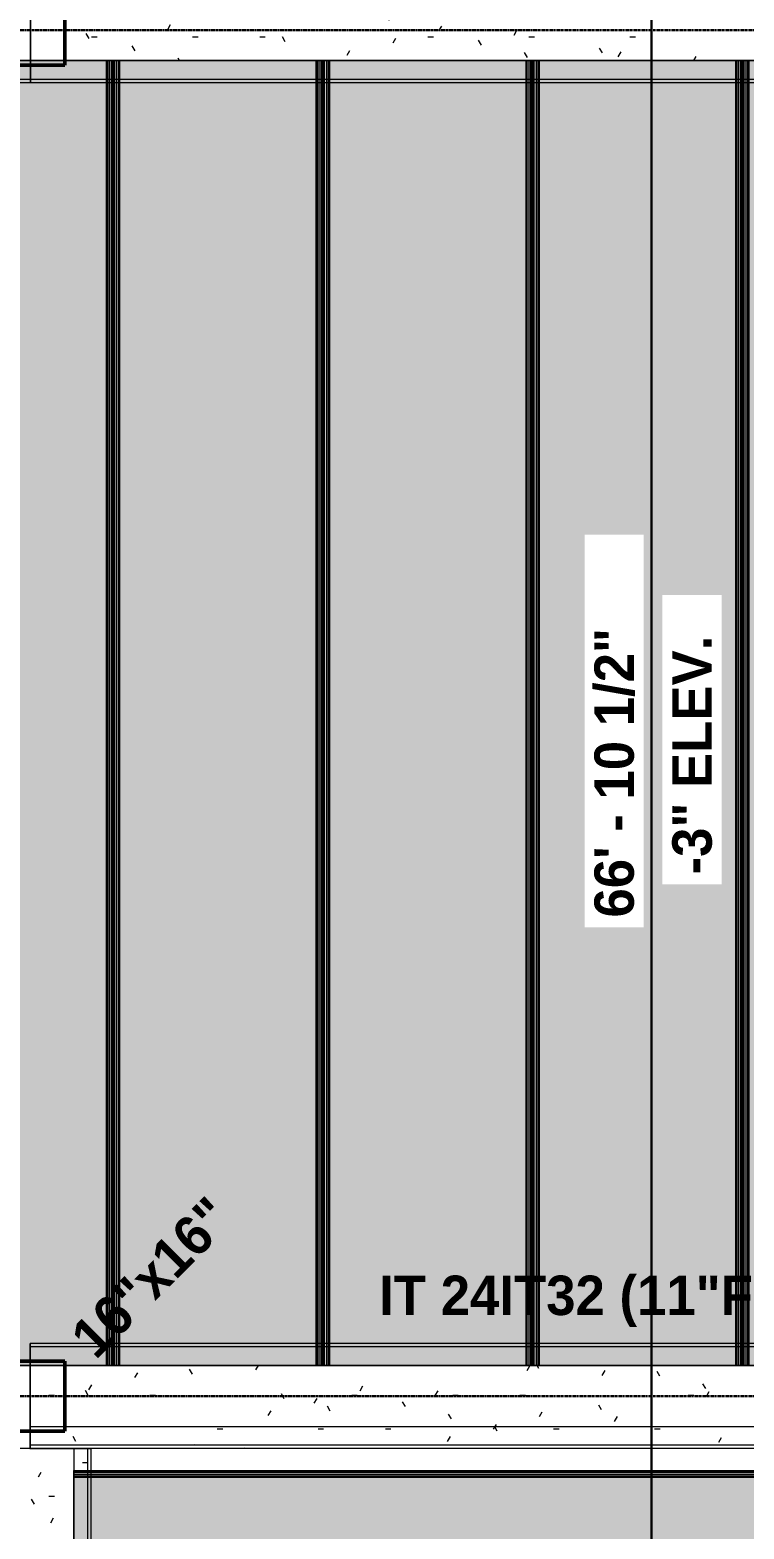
# Model space of a CAD drawing. Header units: inches. Extents: x -4126 to 627, y 9773 to 12338.
# Drawn here: x -2500.3 to -2337.3, y 11504.8 to 11847.2 of the extents above; entities that cross this region are included whole.
import ezdxf

# ---------------------------------------------------------------- set-up
doc = ezdxf.new("R2010")
doc.units = ezdxf.units.IN
doc.header["$MEASUREMENT"] = 0
doc.linetypes.add('Grid Line 1_2_', pattern=[0.875, 0.5, -0.125, 0.125, -0.125])
for name, color, linetype, lineweight in [('A-ANNO-DIMS', 211, 'Continuous', 9), ('A-ANNO-DIMS-96', 211, 'Continuous', 9), ('S-BEAM', 12, 'Continuous', 9), ('S-BEAM-IDEN', 2, 'Continuous', 30), ('S-COLS', 52, 'Continuous', 9), ('S-COLS-IDEN', 171, 'Continuous', 30), ('S-GRID', 1, 'Continuous', 9)]:
    doc.layers.add(name, color=color, linetype=linetype, lineweight=lineweight)
doc.styles.add('Century Gothic_B', font='', dxfattribs={"height": 9})
doc.styles.get('Century Gothic_B').set_extended_font_data('Century Gothic', bold=True)
doc.dimstyles.new('OD__1_4__Tol__', dxfattribs={"dimscale": 12, "dimtxt": 9.397514, "dimasz": 1, "dimexe": 0.75, "dimexo": 0.5, "dimgap": 0.125, "dimtad": 1, "dimrnd": 0.25, "dimzin": 1, "dimdsep": 46, "dimlunit": 4, "dimtxsty": 'Century Gothic_B', "dimblk1": 'OBLIQUE', "dimblk2": 'OBLIQUE', "dimsah": 1, "dimcen": 0.09, "dimdle": 0.75, "dimazin": 0, "dimtfac": 1, "dimtdec": 4, "dimtix": 1, "dimtmove": 0, "dimatfit": 3, "dimfxl": 1, "dimtvp": 1, "dimtfill": 1, "dimfrac": 2, "dimtolj": 1, "dimtzin": 0, "dimlwd": 30, "dimlwe": 30, "dimarcsym": 2})
pattern_1 = [(180, (-2336.762, 11847.189), (-30.72, -7.68), [1.267, -21.773, 1.267, -21.773, -122.88]), (180, (-2336.762, 11847.189), (-30.72, -7.68), [-46.08, 1.267, -44.813, 1.267, -21.773, -53.76]), (180, (-2336.762, 11847.189), (-30.72, -7.68), [-115.2, 1.267, -14.093, 1.267, -37.133]), (300, (-2348.282, 11843.349), (22.011075, -22.7643004), [1.267, -21.773, 1.267, -21.773, -122.88]), (300, (-2348.282, 11843.349), (22.011075, -22.7643004), [-46.08, 1.267, -44.813, 1.267, -21.773, -53.76]), (300, (-2348.282, 11843.349), (22.011075, -22.7643004), [-115.2, 1.267, -14.093, 1.267, -37.133]), (60, (-2352.122, 11827.989), (8.708925, 30.4443004), [1.267, -21.773, 1.267, -21.773, -122.88]), (60, (-2352.122, 11827.989), (8.708925, 30.4443004), [-46.08, 1.267, -44.813, 1.267, -21.773, -53.76]), (60, (-2352.122, 11827.989), (8.708925, 30.4443004), [-115.2, 1.267, -14.093, 1.267, -37.133])]
pattern_2 = [(0, (0, 0), (30.72, 7.68), [1.267, -21.773, 1.267, -21.773, -122.88]), (0, (0, 0), (30.72, 7.68), [-46.08, 1.267, -44.813, 1.267, -21.773, -53.76]), (0, (0, 0), (30.72, 7.68), [-115.2, 1.267, -14.093, 1.267, -37.133]), (120, (11.52, 3.84), (-22.011075, 22.7643004), [1.267, -21.773, 1.267, -21.773, -122.88]), (120, (11.52, 3.84), (-22.011075, 22.7643004), [-46.08, 1.267, -44.813, 1.267, -21.773, -53.76]), (120, (11.52, 3.84), (-22.011075, 22.7643004), [-115.2, 1.267, -14.093, 1.267, -37.133]), (240, (15.36, 19.2), (-8.708925, -30.4443004), [1.267, -21.773, 1.267, -21.773, -122.88]), (240, (15.36, 19.2), (-8.708925, -30.4443004), [-46.08, 1.267, -44.813, 1.267, -21.773, -53.76]), (240, (15.36, 19.2), (-8.708925, -30.4443004), [-115.2, 1.267, -14.093, 1.267, -37.133])]

# ---------------------------------------------------------------- blocks, each defined once
blk = doc.blocks.new('034100 - Precast Structural Concrete - Column - Corbels - 16_x16_-V2-FRAMING PLAN - 1ST FLOOR')
at = {"layer": 'S-COLS'}
for p, q in [((-8.91, 8.98), (-8.98, 8.98)), ((-8.98, 8.98), (-8.98, -7.02)), ((6.94, 8.98), (-8.91, 8.98)), ((7.02, 8.98), (6.94, 8.98)), ((7.02, -7.02), (7.02, 8.98)), ((-8.98, -7.02), (-8.91, -7.02)), ((-8.91, -7.02), (6.94, -7.02)), ((6.94, -7.02), (7.02, -7.02))]:
    blk.add_line(p, q, dxfattribs=at)
at = {"layer": 'S-COLS', "lineweight": 50}
for p, q in [((-8.98, -7.02), (-8.98, 8.98)), ((-8.98, 8.98), (-8.91, 8.98)), ((-8.91, 8.98), (6.94, 8.98)), ((6.94, 8.98), (7.02, 8.98)), ((7.02, 8.98), (7.02, -7.02)), ((-8.91, -7.02), (-8.98, -7.02)), ((6.94, -7.02), (-8.91, -7.02)), ((7.02, -7.02), (6.94, -7.02))]:
    blk.add_line(p, q, dxfattribs=at)
blk = doc.blocks.new('034100 - Precast Structural Concrete - Inverted Tee - IT 24IT32 _11_F _ 11_B SHELF_-1980482-FRAMING PLAN - 1ST FLOOR')
at = {"layer": 'S-BEAM'}
h = blk.add_hatch(dxfattribs=at)
h.set_pattern_fill('FP_6', color=256, style=0, pattern_type=2)
h.set_pattern_definition([(180, (-2663.699, 11847.189), (-30.72, -7.68), [1.267, -21.773, 1.267, -21.773, -122.88]), (180, (-2663.699, 11847.189), (-30.72, -7.68), [-46.08, 1.267, -44.813, 1.267, -21.773, -53.76]), (180, (-2663.699, 11847.189), (-30.72, -7.68), [-115.2, 1.267, -14.093, 1.267, -37.133]), (300, (-2675.219, 11843.349), (22.011075, -22.7643004), [1.267, -21.773, 1.267, -21.773, -122.88]), (300, (-2675.219, 11843.349), (22.011075, -22.7643004), [-46.08, 1.267, -44.813, 1.267, -21.773, -53.76]), (300, (-2675.219, 11843.349), (22.011075, -22.7643004), [-115.2, 1.267, -14.093, 1.267, -37.133]), (60, (-2679.059, 11827.989), (8.708925, 30.4443004), [1.267, -21.773, 1.267, -21.773, -122.88]), (60, (-2679.059, 11827.989), (8.708925, 30.4443004), [-46.08, 1.267, -44.813, 1.267, -21.773, -53.76]), (60, (-2679.059, 11827.989), (8.708925, 30.4443004), [-115.2, 1.267, -14.093, 1.267, -37.133])])
h.paths.add_polyline_path([(156.69, 7), (155.62, 7), (155.63, -7), (163.5, -7), (163.5, 7)], flags=0)
h.paths.add_polyline_path([(-163.48, 7), (-163.48, -7), (-155.38, -7), (-155.38, 7), (-155.45, 7)], flags=0)
for p, q in [((-163.48, 8), (-163.48, 12)), ((-163.48, 12), (-163.48, 11.21)), ((163.5, 12), (-163.48, 12)), ((163.5, 12), (-163.48, 12)), ((-163.48, 11.21), (-163.48, 8)), ((163.5, 11.21), (-163.48, 11.21)), ((-163.48, 7), (-163.48, 8)), ((-163.48, 8), (-163.48, -8)), ((-163.48, -7), (-163.48, 7)), ((-163.48, 7), (-155.45, 7)), ((-155.45, 7), (-163.48, 7))]:
    blk.add_line(p, q, dxfattribs=at)
blk = doc.blocks.new('034100 - Precast Structural Concrete - Inverted Tee - IT 24IT32 _11_F _ 11_B SHELF_-1980511-FRAMING PLAN - 1ST FLOOR')
at = {"layer": 'S-BEAM'}
h = blk.add_hatch(dxfattribs=at)
h.set_pattern_fill('FP_9', color=256, style=0, pattern_type=2)
h.set_pattern_definition(pattern_1)
h.paths.add_polyline_path([(-142.67, 11.21), (-151.42, 11.21), (-151.42, -7), (155.56, -7), (155.56, 7), (-142.67, 7)], flags=0)
h = blk.add_hatch(dxfattribs=at)
h.set_pattern_fill('FP_9', color=256, style=0, pattern_type=2)
h.set_pattern_definition(pattern_1)
h.paths.add_polyline_path([(156.63, 7), (155.56, 7), (155.57, -7), (163.44, -7), (163.44, 7)], flags=0)
for p, q in [((163.44, 12), (-151.42, 12)), ((163.44, 12), (-151.42, 12)), ((163.44, 11.21), (-151.42, 11.21)), ((163.44, 11.21), (163.44, 12)), ((163.44, 12), (163.44, 8)), ((163.44, 8), (163.44, 11.21)), ((155.56, 7), (-151.42, 7)), ((0.13, 7), (0.55, 7)), ((0.55, 7), (0.93, 7)), ((1.01, 7), (1.39, 7)), ((1.39, 7), (1.82, 7)), ((1.82, 7), (2.21, 7)), ((2.21, 7), (47.61, 7)), ((47.61, 7), (48.01, 7)), ((48.01, 7), (48.44, 7)), ((48.44, 7), (48.81, 7)), ((48.89, 7), (49.27, 7)), ((49.27, 7), (49.7, 7)), ((49.7, 7), (50.09, 7)), ((50.09, 7), (95.5, 7)), ((95.5, 7), (95.89, 7)), ((95.89, 7), (96.32, 7)), ((96.32, 7), (96.69, 7)), ((96.78, 7), (97.15, 7)), ((97.15, 7), (97.58, 7)), ((97.58, 7), (97.98, 7)), ((97.98, 7), (143.38, 7)), ((143.38, 7), (143.77, 7)), ((143.77, 7), (144.2, 7)), ((144.2, 7), (144.58, 7)), ((144.66, 7), (145.03, 7)), ((145.03, 7), (145.46, 7)), ((145.46, 7), (145.86, 7)), ((145.86, 7), (155.56, 7)), ((155.56, 7), (155.64, 7)), ((155.64, 7), (155.56, 7)), ((155.64, 7), (163.44, 7)), ((163.44, 7), (155.64, 7)), ((163.44, -8), (163.44, 8)), ((163.44, 8), (163.44, 7)), ((163.44, 7), (163.44, -7))]:
    blk.add_line(p, q, dxfattribs=at)
blk = doc.blocks.new('034100 - Precast Structural Concrete - Column - Corbels - 16_x16_-1699973-FRAMING PLAN - 1ST FLOOR')
at = {"layer": 'S-COLS'}
h = blk.add_hatch(dxfattribs=at)
h.set_pattern_fill('FP_11', color=256, style=0, pattern_type=2)
h.set_pattern_definition([(140, (11534.205, 2501.308), (2.40992, 27.5427), [2.88, -31.68]), (85, (11534.205, 2501.308), (-28.884266, -5.327844), [2.304, -25.344]), (190.451, (11534.406, 2503.603), (-26.47393, 22.215316), [2.448, -26.924]), (136.184, (11526.525, 2501.308), (6.35642, 40.98187), [4.32, -47.52]), (186.636, (11527.055, 2504.723), (-37.40619, 35.89075), [3.671, -40.386]), (81.184, (11526.525, 2501.31), (-37.40622, 35.89097), [3.456, -38.016]), (111, (11528.445, 2505.148), (15.46073, 22.921036), [2.88, -31.68]), (56, (11528.445, 2505.148), (-27.84574, 9.34353), [2.304, -25.344]), (161.451, (11529.734, 2507.058), (-12.38442, 32.26477), [2.448, -26.924]), (127.5, (11534.205, 2501.308), (-12.782707, 0.466855), [1.267, -23.77, 1.267, -24.461, -25.44]), (127.5, (11534.205, 2501.308), (-12.782707, 0.466855), [-50.765, 1.267, -24.173]), (97.5, (11534.205, 2501.308), (-15.14509, 10.10159), [1.267, -13.402, 1.267, -23.194, -9.696]), (97.5, (11534.205, 2501.308), (-15.14509, 10.10159), [-39.13, 1.267, -8.429]), (57.5, (11534.205, 2492.745), (0.86578, 20.499161), [1.267, -8.333, 1.267, -28.685, -39.744]), (57.5, (11534.205, 2492.745), (0.86578, 20.499161), [-39.552, 1.267, -38.477]), (47.5, (11534.205, 2488.905), (-3.844288, 22.39478), [1.267, -11.213, 1.267, -18.624, -28.224]), (47.5, (11534.205, 2488.905), (-3.844288, 22.39478), [-32.371, 1.267, -26.957])])
h.paths.add_polyline_path([(7.02, 1.02), (-7.98, 1.02), (-7.98, 0.97), (7.02, 0.97)], flags=0)
for p, q in [((-8.91, 8.98), (-8.98, 8.98)), ((-8.98, 8.98), (-8.98, -7.02)), ((6.94, 8.98), (-8.91, 8.98)), ((7.02, 8.98), (6.94, 8.98)), ((7.02, -7.02), (7.02, 8.98)), ((-8.98, -7.02), (-8.91, -7.02)), ((-8.91, -7.02), (6.94, -7.02)), ((6.94, -7.02), (7.02, -7.02))]:
    blk.add_line(p, q, dxfattribs=at)
at = {"layer": 'S-COLS', "lineweight": 50}
for p, q in [((-8.98, -7.02), (-8.98, 8.98)), ((-8.98, 8.98), (-8.91, 8.98)), ((-8.91, 8.98), (6.94, 8.98)), ((6.94, 8.98), (7.02, 8.98)), ((7.02, 8.98), (7.02, -7.02)), ((-8.91, -7.02), (-8.98, -7.02)), ((6.94, -7.02), (-8.91, -7.02)), ((7.02, -7.02), (6.94, -7.02))]:
    blk.add_line(p, q, dxfattribs=at)
blk = doc.blocks.new('034100 - Precast Structural Concrete - Solid Plank - 12_-V64-FRAMING PLAN - 1ST FLOOR')
at = {"layer": 'S-BEAM', "transparency": 33554483}
h = blk.add_hatch(color=256, dxfattribs=at)
h.paths.add_polyline_path([(298, 23.9), (293, 23.9), (293, 23.52), (298, 23.52)], flags=0)
h.paths.add_polyline_path([(5, 23.9), (0, 23.9), (0, 23.52), (5, 23.52)], flags=0)
h = blk.add_hatch(color=256, dxfattribs=at)
h.paths.add_polyline_path([(298, -13.38), (298, -3), (297, -3), (297, 4.98), (293, 4.98), (293, -22.7), (298, -22.7)], flags=0)
h.paths.add_polyline_path([(298, 23.52), (293, 23.52), (293, 23.09), (298, 23.09)], flags=0)
h.paths.add_polyline_path([(298, 22.7), (293, 22.7), (293, 5.03), (297, 5.03), (297, 13), (298, 13), (298, 15)], flags=0)
h.paths.add_polyline_path([(298, -23.52), (298, -23.09), (293, -23.09), (293, -23.52), (293.79, -23.52)], flags=0)
h.paths.add_polyline_path([(298, 5.03), (297, 5.03), (297.04, 4.98), (298, 4.98)], flags=0)
h.paths.add_polyline_path([(5, 5.12), (5, 22.7), (0, 22.7), (0, 13), (1, 13), (1, 5.12), (4.21, 5.12)], flags=0)
h.paths.add_polyline_path([(5, 23.52), (0, 23.52), (0, 23.09), (5, 23.09)], flags=0)
h.paths.add_polyline_path([(5, -22.7), (5, 5.1), (1, 5.1), (1, -3), (0, -3), (0, -15), (3, -15), (3, -22.7), (4.21, -22.7)], flags=0)
h.paths.add_polyline_path([(5, -23.09), (3, -23.09), (3, -23.52), (5, -23.52)], flags=0)
h.paths.add_polyline_path([(1, 5.1), (1, 5.12), (0, 5.1)], flags=0)
h = blk.add_hatch(color=256, dxfattribs=at)
h.paths.add_polyline_path([(298, 23.09), (293, 23.09), (293, 22.7), (298, 22.7)], flags=0)
h.paths.add_polyline_path([(5, 23.09), (0, 23.09), (0, 22.7), (5, 22.7)], flags=0)
for points in [[(293, 23.52), (293, 23.9), (5, 23.9), (5, 23.52), (239.54, 23.52)], [(293, 22.7), (293, 23.09), (5, 23.09), (5, 22.7), (239.54, 22.7)], [(3, -23), (3, -22.7), (0, -22.7), (0, -23.09), (3, -23.09)], [(3, -23.9), (3, -23.52), (0, -23.52), (0, -23.9), (2.36, -23.9)], [(293, -23.09), (293, -22.7), (5, -22.7), (5, -23.09), (239.54, -23.09)], [(293, -23.9), (293, -23.52), (5, -23.52), (5, -23.9), (239.54, -23.9)]]:
    blk.add_hatch(color=256, dxfattribs=at).paths.add_polyline_path(points, flags=0)
h = blk.add_hatch(color=256, dxfattribs=at)
h.paths.add_polyline_path([(297, 5.03), (293, 5.03), (293, 22.7), (5, 22.7), (5, 5.12), (5, 5.1), (5, -22.7), (293, -22.7), (293, 4.98), (297, 4.98)], flags=0)
h.paths.add_polyline_path([(293, -23.09), (5, -23.09), (5, -23.52), (293, -23.52)], flags=0)
h.paths.add_polyline_path([(293, 23.09), (293, 23.52), (5, 23.52), (5, 23.09), (239.54, 23.09)], flags=0)
h = blk.add_hatch(color=256, dxfattribs=at)
h.paths.add_polyline_path([(298, -3), (298, 4.98), (297, 4.98), (297, -3), (297.08, -3)], flags=0)
h.paths.add_polyline_path([(298, 12.07), (298, 13), (297, 13), (297.04, 5.03), (298, 5.03)], flags=0)
h.paths.add_polyline_path([(1, 12.92), (1, 13), (0, 13), (0, 5.12), (1, 5.12)], flags=0)
h.paths.add_polyline_path([(1, -2.93), (1, 5.1), (0, 5.1), (0, -3), (1, -3)], flags=0)
h = blk.add_hatch(color=256, dxfattribs=at)
h.paths.add_polyline_path([(3, -15), (0, -15), (0, -22.7), (3, -22.7)], flags=0)
h.paths.add_polyline_path([(3, -23.09), (0, -23.09), (0, -23.52), (3, -23.52)], flags=0)
h = blk.add_hatch(color=256, dxfattribs=at)
h.paths.add_polyline_path([(298, -22.7), (293, -22.7), (293, -23.09), (298, -23.09)], flags=0)
h.paths.add_polyline_path([(5, -23.09), (5, -22.7), (3, -22.7), (3, -23.09), (4.21, -23.09)], flags=0)
h = blk.add_hatch(color=256, dxfattribs=at)
h.paths.add_polyline_path([(298, -23.52), (293, -23.52), (293, -23.9), (298, -23.9)], flags=0)
h.paths.add_polyline_path([(5, -23.52), (3, -23.52), (3, -23.9), (5, -23.9)], flags=0)
at = {"layer": 'S-BEAM'}
for p, q in [((0, 23.94), (0, 23.9)), ((0, 23.94), (5, 23.94)), ((0, 23.76), (0, 23.9)), ((0, 23.9), (0, 23.52)), ((0, 23.9), (5, 23.9)), ((0, 23.52), (0, 23.76)), ((0, 23.76), (5, 23.76)), ((0, 23.76), (5, 23.76)), ((0, 22.7), (0, 23.52)), ((0, 23.52), (0, 13)), ((0, 23.52), (5, 23.52)), ((0, 22.7), (0, 23.09)), ((0, 23.09), (0, 22.7)), ((0, 23.09), (5, 23.09)), ((0, 23.09), (5, 23.09)), ((0, 22.4), (0, 22.7)), ((0, 22.7), (5, 22.7)), ((0, 13), (0, 22.4)), ((0, 22.4), (5, 22.4)), ((5, 23.94), (293, 23.94)), ((5, 23.9), (293, 23.9)), ((5, 23.76), (293, 23.76)), ((5, 23.76), (293, 23.76)), ((5, 23.52), (293, 23.52)), ((5, 23.09), (293, 23.09)), ((5, 23.09), (293, 23.09)), ((5, 22.7), (293, 22.7)), ((5, 22.4), (293, 22.4)), ((293, 23.94), (298, 23.94)), ((293, 23.9), (298, 23.9)), ((293, 23.76), (298, 23.76)), ((293, 23.76), (298, 23.76)), ((293, 23.52), (298, 23.52)), ((293, 23.09), (298, 23.09)), ((293, 23.09), (298, 23.09)), ((293, 22.7), (298, 22.7)), ((293, 22.4), (298, 22.4)), ((298, 23.9), (298, 23.94)), ((298, 23.52), (298, 23.9)), ((298, 23.9), (298, 23.76)), ((298, 23.76), (298, 23.52)), ((298, 13), (298, 23.52)), ((298, 23.52), (298, 22.7)), ((298, 22.7), (298, 23.09)), ((298, 23.09), (298, 22.7)), ((298, 22.7), (298, 22.4)), ((298, 22.4), (298, 13)), ((0, 12.92), (0, 13)), ((0, 13), (0, 12.92)), ((0, 5.12), (0, 12.92)), ((0, 12.92), (0, 5.12)), ((298, 5.03), (298, 13)), ((298, 13), (298, 5.03)), ((0, -2.93), (0, 5.1)), ((0, 5.1), (0, -2.93)), ((298, 4.98), (298, 5.03)), ((298, 5.03), (298, 4.98)), ((298, -3), (298, 4.98)), ((298, 4.98), (298, -3)), ((0, -3), (0, -2.93)), ((0, -2.93), (0, -3)), ((0, -15), (0, -3)), ((0, -3), (0, -15)), ((298, -23.52), (298, -3)), ((298, -3), (298, -22.4)), ((0, -22.4), (0, -15)), ((0, -15), (0, -23.52)), ((0, -22.7), (0, -22.4)), ((0, -22.4), (3, -22.4)), ((0, -23.52), (0, -22.7)), ((0, -22.7), (0, -23.09)), ((0, -23.09), (0, -22.7)), ((0, -22.7), (3, -22.7)), ((0, -23.09), (3, -23.09)), ((0, -23.09), (3, -23.09)), ((0, -23.52), (0, -23.9)), ((0, -23.76), (0, -23.52)), ((3, -23.52), (0, -23.52)), ((0, -23.9), (0, -23.76)), ((3, -23.76), (0, -23.76)), ((0, -23.76), (3, -23.76)), ((0, -23.9), (0, -23.94)), ((0, -23.9), (3, -23.9)), ((0, -23.94), (3, -23.94)), ((3, -22.4), (5, -22.4)), ((3, -22.7), (5, -22.7)), ((3, -23.09), (5, -23.09)), ((3, -23.09), (5, -23.09)), ((5, -23.52), (3, -23.52)), ((5, -23.76), (3, -23.76)), ((3, -23.76), (5, -23.76)), ((3, -23.9), (5, -23.9)), ((3, -23.94), (5, -23.94)), ((5, -22.4), (293, -22.4)), ((5, -22.7), (293, -22.7)), ((5, -23.09), (293, -23.09)), ((5, -23.09), (293, -23.09)), ((293, -23.52), (5, -23.52)), ((293, -23.76), (5, -23.76)), ((5, -23.76), (293, -23.76)), ((5, -23.9), (293, -23.9)), ((5, -23.94), (293, -23.94)), ((293, -22.4), (298, -22.4)), ((293, -22.7), (298, -22.7)), ((293, -23.09), (298, -23.09)), ((293, -23.09), (298, -23.09)), ((298, -23.52), (293, -23.52)), ((298, -23.76), (293, -23.76)), ((293, -23.76), (298, -23.76)), ((293, -23.9), (298, -23.9)), ((293, -23.94), (298, -23.94)), ((298, -22.4), (298, -22.7)), ((298, -22.7), (298, -23.09)), ((298, -23.09), (298, -22.7)), ((298, -22.7), (298, -23.52)), ((298, -23.52), (298, -23.76)), ((298, -23.9), (298, -23.52)), ((298, -23.76), (298, -23.9)), ((298, -23.94), (298, -23.9))]:
    blk.add_line(p, q, dxfattribs=at)
blk = doc.blocks.new('034100 - Precast Structural Concrete - Solid Plank - 12_-V65-FRAMING PLAN - 1ST FLOOR')
at = {"layer": 'S-BEAM', "transparency": 33554483}
h = blk.add_hatch(color=256, dxfattribs=at)
h.paths.add_polyline_path([(298, 23.9), (293, 23.9), (293, 23.52), (298, 23.52)], flags=0)
h.paths.add_polyline_path([(5, 23.9), (0, 23.9), (0, 23.52), (5, 23.52)], flags=0)
h = blk.add_hatch(color=256, dxfattribs=at)
h.paths.add_polyline_path([(298, 6.27), (298, 22.7), (293, 22.7), (293, -22.7), (298, -22.7)], flags=0)
h.paths.add_polyline_path([(298, 23.52), (293, 23.52), (293, 23.09), (298, 23.09)], flags=0)
h.paths.add_polyline_path([(298, -23.52), (298, -23.09), (293, -23.09), (293, -23.52), (293.79, -23.52)], flags=0)
h.paths.add_polyline_path([(5, -23.52), (5, -23.09), (0, -23.09), (0, -23.52), (4.21, -23.52)], flags=0)
h.paths.add_polyline_path([(5, -22.7), (5, 22.7), (0, 22.7), (0, -22.7), (4.21, -22.7)], flags=0)
h.paths.add_polyline_path([(5, 23.09), (5, 23.52), (0, 23.52), (0, 23.09), (4.21, 23.09)], flags=0)
h = blk.add_hatch(color=256, dxfattribs=at)
h.paths.add_polyline_path([(298, 23.09), (293, 23.09), (293, 22.7), (298, 22.7)], flags=0)
h.paths.add_polyline_path([(5, 23.09), (0, 23.09), (0, 22.7), (5, 22.7)], flags=0)
for points in [[(293, 23.52), (293, 23.9), (5, 23.9), (5, 23.52), (239.54, 23.52)], [(293, 22.7), (293, 23.09), (5, 23.09), (5, 22.7), (239.54, 22.7)], [(293, -23.09), (293, -22.7), (5, -22.7), (5, -23.09), (239.54, -23.09)], [(293, -23.9), (293, -23.52), (5, -23.52), (5, -23.9), (239.54, -23.9)]]:
    blk.add_hatch(color=256, dxfattribs=at).paths.add_polyline_path(points, flags=0)
h = blk.add_hatch(color=256, dxfattribs=at)
h.paths.add_polyline_path([(293, -23.52), (293, -23.09), (5, -23.09), (5, -23.52), (239.54, -23.52)], flags=0)
h.paths.add_polyline_path([(293, -22.7), (293, 22.7), (5, 22.7), (5, -22.7), (239.54, -22.7)], flags=0)
h.paths.add_polyline_path([(293, 23.09), (293, 23.52), (5, 23.52), (5, 23.09), (239.54, 23.09)], flags=0)
h = blk.add_hatch(color=256, dxfattribs=at)
h.paths.add_polyline_path([(298, -22.7), (293, -22.7), (293, -23.09), (298, -23.09)], flags=0)
h.paths.add_polyline_path([(5, -22.7), (0, -22.7), (0, -23.09), (5, -23.09)], flags=0)
h = blk.add_hatch(color=256, dxfattribs=at)
h.paths.add_polyline_path([(298, -23.52), (293, -23.52), (293, -23.9), (298, -23.9)], flags=0)
h.paths.add_polyline_path([(5, -23.9), (5, -23.52), (0, -23.52), (0, -23.9), (4.21, -23.9)], flags=0)
at = {"layer": 'S-BEAM'}
for p, q in [((0, 23.94), (0, 23.9)), ((0, 23.94), (5, 23.94)), ((0, 23.76), (0, 23.9)), ((0, 23.9), (0, 23.52)), ((0, 23.9), (5, 23.9)), ((0, 23.52), (0, 23.76)), ((0, 23.76), (5, 23.76)), ((0, 23.76), (5, 23.76)), ((0, 22.7), (0, 23.52)), ((0, 23.52), (0, -23.52)), ((0, 23.52), (5, 23.52)), ((0, 22.7), (0, 23.09)), ((0, 23.09), (0, 22.7)), ((0, 23.09), (5, 23.09)), ((0, 23.09), (5, 23.09)), ((0, 22.4), (0, 22.7)), ((0, 22.7), (5, 22.7)), ((0, -22.4), (0, 22.4)), ((0, 22.4), (5, 22.4)), ((5, 23.94), (293, 23.94)), ((5, 23.9), (293, 23.9)), ((5, 23.76), (293, 23.76)), ((5, 23.76), (293, 23.76)), ((5, 23.52), (293, 23.52)), ((5, 23.09), (293, 23.09)), ((5, 23.09), (293, 23.09)), ((5, 22.7), (293, 22.7)), ((5, 22.4), (293, 22.4)), ((293, 23.94), (298, 23.94)), ((293, 23.9), (298, 23.9)), ((293, 23.76), (298, 23.76)), ((293, 23.76), (298, 23.76)), ((293, 23.52), (298, 23.52)), ((293, 23.09), (298, 23.09)), ((293, 23.09), (298, 23.09)), ((293, 22.7), (298, 22.7)), ((293, 22.4), (298, 22.4)), ((298, 23.9), (298, 23.94)), ((298, 23.52), (298, 23.9)), ((298, 23.9), (298, 23.76)), ((298, 23.76), (298, 23.52)), ((298, -23.52), (298, 23.52)), ((298, 23.52), (298, 22.7)), ((298, 22.7), (298, 23.09)), ((298, 23.09), (298, 22.7)), ((298, 22.7), (298, 22.4)), ((298, 22.4), (298, -22.4)), ((0, -22.7), (0, -22.4)), ((0, -22.4), (5, -22.4)), ((0, -23.52), (0, -22.7)), ((0, -22.7), (0, -23.09)), ((0, -23.09), (0, -22.7)), ((0, -22.7), (5, -22.7)), ((0, -23.09), (5, -23.09)), ((0, -23.09), (5, -23.09)), ((0, -23.52), (0, -23.9)), ((0, -23.76), (0, -23.52)), ((5, -23.52), (0, -23.52)), ((0, -23.9), (0, -23.76)), ((5, -23.76), (0, -23.76)), ((0, -23.76), (5, -23.76)), ((0, -23.9), (0, -23.94)), ((0, -23.9), (5, -23.9)), ((0, -23.94), (5, -23.94)), ((5, -22.4), (293, -22.4)), ((5, -22.7), (293, -22.7)), ((5, -23.09), (293, -23.09)), ((5, -23.09), (293, -23.09)), ((293, -23.52), (5, -23.52)), ((293, -23.76), (5, -23.76)), ((5, -23.76), (293, -23.76)), ((5, -23.9), (293, -23.9)), ((5, -23.94), (293, -23.94)), ((293, -22.4), (298, -22.4)), ((293, -22.7), (298, -22.7)), ((293, -23.09), (298, -23.09)), ((293, -23.09), (298, -23.09)), ((298, -23.52), (293, -23.52)), ((298, -23.76), (293, -23.76)), ((293, -23.76), (298, -23.76)), ((293, -23.9), (298, -23.9)), ((293, -23.94), (298, -23.94)), ((298, -22.4), (298, -22.7)), ((298, -22.7), (298, -23.09)), ((298, -23.09), (298, -22.7)), ((298, -22.7), (298, -23.52)), ((298, -23.52), (298, -23.76)), ((298, -23.9), (298, -23.52)), ((298, -23.76), (298, -23.9)), ((298, -23.94), (298, -23.9))]:
    blk.add_line(p, q, dxfattribs=at)
blk = doc.blocks.new('034100 - Precast Structural Concrete - Solid Plank - 12_-V66-FRAMING PLAN - 1ST FLOOR')
at = {"layer": 'S-BEAM', "transparency": 33554483}
h = blk.add_hatch(color=256, dxfattribs=at)
h.paths.add_polyline_path([(298, 23.9), (293, 23.9), (293, 23.52), (298, 23.52)], flags=0)
h.paths.add_polyline_path([(5, 23.9), (0, 23.9), (0, 23.52), (5, 23.52)], flags=0)
h = blk.add_hatch(color=256, dxfattribs=at)
h.paths.add_polyline_path([(298, 23.52), (293, 23.52), (293, 23.09), (298, 23.09)], flags=0)
h.paths.add_polyline_path([(298, -23.52), (298, -23.09), (293, -23.09), (293, -23.52), (293.79, -23.52)], flags=0)
h.paths.add_polyline_path([(298, 22.7), (293, 22.7), (293, -22.7), (298, -22.7)], flags=0)
h.paths.add_polyline_path([(5, -23.09), (0, -23.09), (0, -23.52), (5, -23.52)], flags=0)
h.paths.add_polyline_path([(5, -22.7), (5, 22.7), (0, 22.7), (0, -22.7), (4.21, -22.7)], flags=0)
h.paths.add_polyline_path([(5, 23.09), (5, 23.52), (0, 23.52), (0, 23.09), (4.21, 23.09)], flags=0)
h = blk.add_hatch(color=256, dxfattribs=at)
h.paths.add_polyline_path([(298, 23.09), (293, 23.09), (293, 22.7), (298, 22.7)], flags=0)
h.paths.add_polyline_path([(5, 23.09), (0, 23.09), (0, 22.7), (5, 22.7)], flags=0)
for points in [[(293, 23.52), (293, 23.9), (5, 23.9), (5, 23.52), (239.54, 23.52)], [(293, 23.09), (5, 23.09), (5, 22.7), (293, 22.7)], [(293, -23.09), (293, -22.7), (5, -22.7), (5, -23.09), (239.54, -23.09)], [(293, -23.9), (293, -23.52), (5, -23.52), (5, -23.9), (239.54, -23.9)]]:
    blk.add_hatch(color=256, dxfattribs=at).paths.add_polyline_path(points, flags=0)
h = blk.add_hatch(color=256, dxfattribs=at)
h.paths.add_polyline_path([(293, -23.09), (5, -23.09), (5, -23.52), (293, -23.52)], flags=0)
h.paths.add_polyline_path([(293, -22.7), (293, 22.7), (5, 22.7), (5, -22.7), (239.54, -22.7)], flags=0)
h.paths.add_polyline_path([(293, 23.09), (293, 23.52), (5, 23.52), (5, 23.09), (239.54, 23.09)], flags=0)
h = blk.add_hatch(color=256, dxfattribs=at)
h.paths.add_polyline_path([(298, -22.7), (293, -22.7), (293, -23.09), (298, -23.09)], flags=0)
h.paths.add_polyline_path([(5, -22.7), (0, -22.7), (0, -23.09), (5, -23.09)], flags=0)
h = blk.add_hatch(color=256, dxfattribs=at)
h.paths.add_polyline_path([(298, -23.52), (293, -23.52), (293, -23.9), (298, -23.9)], flags=0)
h.paths.add_polyline_path([(5, -23.9), (5, -23.52), (0, -23.52), (0, -23.9), (4.21, -23.9)], flags=0)
at = {"layer": 'S-BEAM'}
for p, q in [((0, 23.94), (0, 23.9)), ((0, 23.94), (5, 23.94)), ((0, 23.76), (0, 23.9)), ((0, 23.9), (0, 23.52)), ((0, 23.9), (5, 23.9)), ((0, 23.52), (0, 23.76)), ((0, 23.76), (5, 23.76)), ((0, 23.76), (5, 23.76)), ((0, 22.7), (0, 23.52)), ((0, 23.52), (0, -23.52)), ((0, 23.52), (5, 23.52)), ((0, 22.7), (0, 23.09)), ((0, 23.09), (0, 22.7)), ((0, 23.09), (5, 23.09)), ((0, 23.09), (5, 23.09)), ((0, 22.4), (0, 22.7)), ((0, 22.7), (5, 22.7)), ((0, -22.4), (0, 22.4)), ((0, 22.4), (5, 22.4)), ((5, 23.94), (293, 23.94)), ((5, 23.9), (293, 23.9)), ((5, 23.76), (293, 23.76)), ((5, 23.76), (293, 23.76)), ((5, 23.52), (293, 23.52)), ((5, 23.09), (293, 23.09)), ((5, 23.09), (293, 23.09)), ((5, 22.7), (293, 22.7)), ((5, 22.4), (293, 22.4)), ((293, 23.94), (298, 23.94)), ((293, 23.9), (298, 23.9)), ((293, 23.76), (298, 23.76)), ((293, 23.76), (298, 23.76)), ((293, 23.52), (298, 23.52)), ((293, 23.09), (298, 23.09)), ((293, 23.09), (298, 23.09)), ((293, 22.7), (298, 22.7)), ((293, 22.4), (298, 22.4)), ((298, 23.9), (298, 23.94)), ((298, 23.52), (298, 23.9)), ((298, 23.9), (298, 23.76)), ((298, 23.76), (298, 23.52)), ((298, -23.52), (298, 23.52)), ((298, 23.52), (298, 22.7)), ((298, 22.7), (298, 23.09)), ((298, 23.09), (298, 22.7)), ((298, 22.7), (298, 22.4)), ((298, 22.4), (298, -22.4)), ((0, -22.7), (0, -22.4)), ((0, -22.4), (5, -22.4)), ((0, -23.52), (0, -22.7)), ((0, -22.7), (0, -23.09)), ((0, -23.09), (0, -22.7)), ((0, -22.7), (5, -22.7)), ((0, -23.09), (5, -23.09)), ((0, -23.09), (5, -23.09)), ((0, -23.52), (0, -23.9)), ((0, -23.76), (0, -23.52)), ((5, -23.52), (0, -23.52)), ((0, -23.9), (0, -23.76)), ((5, -23.76), (0, -23.76)), ((0, -23.76), (5, -23.76)), ((0, -23.9), (0, -23.94)), ((0, -23.9), (5, -23.9)), ((0, -23.94), (5, -23.94)), ((5, -22.4), (293, -22.4)), ((5, -22.7), (293, -22.7)), ((5, -23.09), (293, -23.09)), ((5, -23.09), (293, -23.09)), ((293, -23.52), (5, -23.52)), ((293, -23.76), (5, -23.76)), ((5, -23.76), (293, -23.76)), ((5, -23.9), (293, -23.9)), ((5, -23.94), (293, -23.94)), ((293, -22.4), (298, -22.4)), ((293, -22.7), (298, -22.7)), ((293, -23.09), (298, -23.09)), ((293, -23.09), (298, -23.09)), ((298, -23.52), (293, -23.52)), ((298, -23.76), (293, -23.76)), ((293, -23.76), (298, -23.76)), ((293, -23.9), (298, -23.9)), ((293, -23.94), (298, -23.94)), ((298, -22.4), (298, -22.7)), ((298, -22.7), (298, -23.09)), ((298, -23.09), (298, -22.7)), ((298, -22.7), (298, -23.52)), ((298, -23.52), (298, -23.76)), ((298, -23.9), (298, -23.52)), ((298, -23.76), (298, -23.9)), ((298, -23.94), (298, -23.9))]:
    blk.add_line(p, q, dxfattribs=at)
blk = doc.blocks.new('034100 - Precast Structural Concrete - Solid Plank - 12_-V67-FRAMING PLAN - 1ST FLOOR')
at = {"layer": 'S-BEAM', "transparency": 33554483}
h = blk.add_hatch(color=256, dxfattribs=at)
h.paths.add_polyline_path([(298, 23.9), (293, 23.9), (293, 23.52), (298, 23.52)], flags=0)
h.paths.add_polyline_path([(5, 23.9), (0, 23.9), (0, 23.52), (5, 23.52)], flags=0)
h = blk.add_hatch(color=256, dxfattribs=at)
h.paths.add_polyline_path([(298, -23.52), (298, -23.09), (293, -23.09), (293, -23.52), (293.79, -23.52)], flags=0)
h.paths.add_polyline_path([(298, 23.09), (298, 23.52), (293, 23.52), (293, 23.09), (293.79, 23.09)], flags=0)
h.paths.add_polyline_path([(298, -22.7), (298, 22.7), (293, 22.7), (293, -22.7), (293.79, -22.7)], flags=0)
h.paths.add_polyline_path([(5, -23.52), (5, -23.09), (0, -23.09), (0, -23.52), (4.21, -23.52)], flags=0)
h.paths.add_polyline_path([(5, 23.09), (5, 23.52), (0, 23.52), (0, 23.09), (4.21, 23.09)], flags=0)
h.paths.add_polyline_path([(5, 22.7), (0, 22.7), (0, -22.7), (5, -22.7), (5, -21.96)], flags=0)
h = blk.add_hatch(color=256, dxfattribs=at)
h.paths.add_polyline_path([(298, 23.09), (293, 23.09), (293, 22.7), (298, 22.7)], flags=0)
h.paths.add_polyline_path([(5, 23.09), (0, 23.09), (0, 22.7), (5, 22.7)], flags=0)
for points in [[(293, 23.52), (293, 23.9), (5, 23.9), (5, 23.52), (239.54, 23.52)], [(293, 22.7), (293, 23.09), (5, 23.09), (5, 22.7), (239.54, 22.7)], [(293, -23.09), (293, -22.7), (5, -22.7), (5, -23.09), (239.54, -23.09)], [(293, -23.9), (293, -23.52), (5, -23.52), (5, -23.9), (239.54, -23.9)]]:
    blk.add_hatch(color=256, dxfattribs=at).paths.add_polyline_path(points, flags=0)
h = blk.add_hatch(color=256, dxfattribs=at)
h.paths.add_polyline_path([(293, -23.52), (293, -23.09), (5, -23.09), (5, -23.52), (239.54, -23.52)], flags=0)
h.paths.add_polyline_path([(293, -22.7), (293, 22.7), (5, 22.7), (5, -22.7), (239.54, -22.7)], flags=0)
h.paths.add_polyline_path([(293, 23.09), (293, 23.52), (5, 23.52), (5, 23.09), (239.54, 23.09)], flags=0)
h = blk.add_hatch(color=256, dxfattribs=at)
h.paths.add_polyline_path([(298, -22.7), (293, -22.7), (293, -23.09), (298, -23.09)], flags=0)
h.paths.add_polyline_path([(5, -22.7), (0, -22.7), (0, -23.09), (5, -23.09)], flags=0)
h = blk.add_hatch(color=256, dxfattribs=at)
h.paths.add_polyline_path([(298, -23.52), (293, -23.52), (293, -23.9), (298, -23.9)], flags=0)
h.paths.add_polyline_path([(5, -23.9), (5, -23.52), (0, -23.52), (0, -23.9), (4.21, -23.9)], flags=0)
at = {"layer": 'S-BEAM'}
for p, q in [((0, 23.94), (0, 23.9)), ((0, 23.94), (5, 23.94)), ((0, 23.76), (0, 23.9)), ((0, 23.9), (0, 23.52)), ((0, 23.9), (5, 23.9)), ((0, 23.52), (0, 23.76)), ((0, 23.76), (5, 23.76)), ((0, 23.76), (5, 23.76)), ((0, 22.7), (0, 23.52)), ((0, 23.52), (0, -23.52)), ((0, 23.52), (5, 23.52)), ((0, 22.7), (0, 23.09)), ((0, 23.09), (0, 22.7)), ((0, 23.09), (5, 23.09)), ((0, 23.09), (5, 23.09)), ((0, 22.4), (0, 22.7)), ((0, 22.7), (5, 22.7)), ((0, -22.4), (0, 22.4)), ((0, 22.4), (5, 22.4)), ((5, 23.94), (293, 23.94)), ((5, 23.9), (293, 23.9)), ((5, 23.76), (293, 23.76)), ((5, 23.76), (293, 23.76)), ((5, 23.52), (293, 23.52)), ((5, 23.09), (293, 23.09)), ((5, 23.09), (293, 23.09)), ((5, 22.7), (293, 22.7)), ((5, 22.4), (293, 22.4)), ((293, 23.94), (298, 23.94)), ((293, 23.9), (298, 23.9)), ((293, 23.76), (298, 23.76)), ((293, 23.76), (298, 23.76)), ((293, 23.52), (298, 23.52)), ((293, 23.09), (298, 23.09)), ((293, 23.09), (298, 23.09)), ((293, 22.7), (298, 22.7)), ((293, 22.4), (298, 22.4)), ((298, 23.9), (298, 23.94)), ((298, 23.52), (298, 23.9)), ((298, 23.9), (298, 23.76)), ((298, 23.76), (298, 23.52)), ((298, -23.52), (298, 23.52)), ((298, 23.52), (298, 22.7)), ((298, 22.7), (298, 23.09)), ((298, 23.09), (298, 22.7)), ((298, 22.7), (298, 22.4)), ((298, 22.4), (298, -22.4)), ((0, -22.7), (0, -22.4)), ((0, -22.4), (5, -22.4)), ((0, -23.52), (0, -22.7)), ((0, -22.7), (0, -23.09)), ((0, -23.09), (0, -22.7)), ((0, -22.7), (5, -22.7)), ((0, -23.09), (5, -23.09)), ((0, -23.09), (5, -23.09)), ((0, -23.52), (0, -23.9)), ((0, -23.76), (0, -23.52)), ((5, -23.52), (0, -23.52)), ((0, -23.9), (0, -23.76)), ((5, -23.76), (0, -23.76)), ((0, -23.76), (5, -23.76)), ((0, -23.9), (0, -23.94)), ((0, -23.9), (5, -23.9)), ((0, -23.94), (5, -23.94)), ((5, -22.4), (293, -22.4)), ((5, -22.7), (293, -22.7)), ((5, -23.09), (293, -23.09)), ((5, -23.09), (293, -23.09)), ((293, -23.52), (5, -23.52)), ((293, -23.76), (5, -23.76)), ((5, -23.76), (293, -23.76)), ((5, -23.9), (293, -23.9)), ((5, -23.94), (293, -23.94)), ((293, -22.4), (298, -22.4)), ((293, -22.7), (298, -22.7)), ((293, -23.09), (298, -23.09)), ((293, -23.09), (298, -23.09)), ((298, -23.52), (293, -23.52)), ((298, -23.76), (293, -23.76)), ((293, -23.76), (298, -23.76)), ((293, -23.9), (298, -23.9)), ((293, -23.94), (298, -23.94)), ((298, -22.4), (298, -22.7)), ((298, -22.7), (298, -23.09)), ((298, -23.09), (298, -22.7)), ((298, -22.7), (298, -23.52)), ((298, -23.52), (298, -23.76)), ((298, -23.9), (298, -23.52)), ((298, -23.76), (298, -23.9)), ((298, -23.94), (298, -23.9))]:
    blk.add_line(p, q, dxfattribs=at)
blk = doc.blocks.new('034100 - Precast Structural Concrete - Solid Plank - 12_-V116-FRAMING PLAN - 1ST FLOOR')
at = {"layer": 'S-BEAM', "transparency": 33554483}
h = blk.add_hatch(color=256, dxfattribs=at)
h.paths.add_polyline_path([(303, 23.52), (307, 23.52), (307, 23.9), (303, 23.9)], flags=0)
h.paths.add_polyline_path([(0, 23.52), (4, 23.52), (4, 23.9), (0, 23.9)], flags=0)
h = blk.add_hatch(color=256, dxfattribs=at)
h.paths.add_polyline_path([(303.79, -23.52), (307, -23.52), (307, -23.09), (303, -23.09), (303, -23.52)], flags=0)
h.paths.add_polyline_path([(3.21, -23.52), (4, -23.52), (4, -23.09), (0, -23.09), (0, -23.52)], flags=0)
h.paths.add_polyline_path([(303.79, -22.7), (307, -22.7), (307, 22.7), (303, 22.7), (303, -22.7)], flags=0)
h.paths.add_polyline_path([(0, -22.7), (4, -22.7), (4, 22.7), (0, 22.7), (0, 20.28)], flags=0)
h.paths.add_polyline_path([(3.21, 23.09), (4, 23.09), (4, 23.52), (0, 23.52), (0, 23.09)], flags=0)
h.paths.add_polyline_path([(303, 23.09), (307, 23.09), (307, 23.52), (303, 23.52)], flags=0)
h = blk.add_hatch(color=256, dxfattribs=at)
h.paths.add_polyline_path([(4, 22.7), (4, 23.09), (0, 23.09), (0, 22.7), (3.21, 22.7)], flags=0)
h.paths.add_polyline_path([(307, 22.7), (307, 23.09), (303, 23.09), (303, 22.7), (303.79, 22.7)], flags=0)
for points in [[(9.36, 23.52), (303, 23.52), (303, 23.9), (4, 23.9), (4, 23.52), (8.53, 23.52)], [(39.16, 22.7), (303, 22.7), (303, 23.09), (4, 23.09), (4, 22.7)]]:
    blk.add_hatch(color=256, dxfattribs=at).paths.add_polyline_path(points, flags=0)
h = blk.add_hatch(color=256, dxfattribs=at)
h.paths.add_polyline_path([(174.22, -23.52), (303, -23.52), (303, -23.09), (4, -23.09), (4, -23.52), (39.16, -23.52)], flags=0)
h.paths.add_polyline_path([(174.22, -22.7), (303, -22.7), (303, 22.7), (4, 22.7), (4, -22.7), (39.16, -22.7)], flags=0)
h.paths.add_polyline_path([(4, 23.09), (303, 23.09), (303, 23.52), (4, 23.52)], flags=0)
at = {"layer": 'S-BEAM'}
for p, q in [((0, 23.94), (0, 23.9)), ((0, 23.94), (4, 23.94)), ((0, 23.76), (0, 23.9)), ((0, 23.9), (0, 23.52)), ((0, 23.9), (4, 23.9)), ((0, 23.52), (0, 23.76)), ((0, 23.76), (4, 23.76)), ((0, 23.76), (4, 23.76)), ((0, 22.7), (0, 23.52)), ((0, 23.52), (0, -23.52)), ((0, 23.52), (4, 23.52)), ((0, 22.7), (0, 23.09)), ((0, 23.09), (0, 22.7)), ((0, 23.09), (4, 23.09)), ((0, 23.09), (4, 23.09)), ((0, 22.4), (0, 22.7)), ((0, 22.7), (4, 22.7)), ((0, -22.4), (0, 22.4)), ((0, 22.4), (4, 22.4)), ((4, 23.94), (303, 23.94)), ((4, 23.9), (303, 23.9)), ((4, 23.76), (303, 23.76)), ((4, 23.76), (303, 23.76)), ((4, 23.52), (303, 23.52)), ((4, 23.09), (303, 23.09)), ((4, 23.09), (303, 23.09)), ((4, 22.7), (303, 22.7)), ((4, 22.4), (303, 22.4))]:
    blk.add_line(p, q, dxfattribs=at)
blk = doc.blocks.new('DIMBLOCK4-FRAMING PLAN - 1ST FLOOR')
at = {"layer": 'A-ANNO-DIMS-96', "lineweight": 30}
for p, q in [((-2358.42, 11278.79), (-2358.42, 12090.19)), ((-2360.91, 12081.19), (-2349.42, 12081.19)), ((-2358.42, 12081.19), (-2360.91, 12081.19)), ((-2360.91, 11278.79), (-2349.42, 11278.79)), ((-2358.42, 11278.79), (-2360.91, 11278.79))]:
    blk.add_line(p, q, dxfattribs=at)
at = {"layer": 'A-ANNO-DIMS-96', "lineweight": 50}
for p, q in [((-2358.42, 12081.19), (-2364.42, 12087.19)), ((-2358.42, 12081.19), (-2352.42, 12075.19)), ((-2358.42, 11278.79), (-2364.42, 11284.79)), ((-2358.42, 11278.79), (-2352.42, 11272.79))]:
    blk.add_line(p, q, dxfattribs=at)
at = {"layer": 'A-ANNO-DIMS-96', "color": 0, "lineweight": 30, "char_height": 9, "attachment_point": 1, "rotation": 90, "line_spacing_factor": 0.984502, "style": 'Century Gothic_B', "bg_fill": 3, "box_fill_scale": 1.25, "bg_fill_color": 256, "bg_fill_true_color": 13158600, "bg_fill_transparency": 0}
for s, insert, width in [('66\' - 10 1/2"', (-2371.46, 11644.49), 85.2041), ('-3" ELEV.', (-2353.69, 11654.33), 61.5761)]:
    blk.add_mtext(s, dxfattribs=dict(at, insert=insert, width=width))
blk = doc.blocks.new('_Oblique')
at = {"color": 0, "linetype": 'ByBlock', "lineweight": -2}
blk.add_line((-0.5, -0.5), (0.5, 0.5), dxfattribs=at)

msp = doc.modelspace()

# ---------------------------------------------------------------- hatches: boundary and pattern name
at = {"layer": 'S-BEAM'}
h = msp.add_hatch(dxfattribs=at)
h.set_pattern_fill('FP_3', color=256, style=0, pattern_type=2)
h.set_pattern_definition(pattern_2)
h.paths.add_polyline_path([(-2337.316, 11523.977), (-2188.32, 11523.977), (-2188.32, 11546.402), (-2194.088, 11546.402), (-2194.129, 11542.189), (-2492.324, 11542.189), (-2492.324, 11527.189), (-2500.288, 11527.189), (-2500.288, 11523.977), (-2337.692, 11523.977)], flags=0)
h = msp.add_hatch(dxfattribs=at)
h.set_pattern_fill('FP_3', color=256, style=0, pattern_type=2)
h.set_pattern_definition(pattern_2)
h.paths.add_polyline_path([(-2492.324, 11527.189), (-2492.324, 11542.189), (-2500.288, 11542.189), (-2500.288, 11527.189)], flags=0)
h = msp.add_hatch(dxfattribs=at)
h.set_pattern_fill('FP_3', color=256, style=0, pattern_type=2)
h.set_pattern_definition(pattern_2)
h.paths.add_polyline_path([(-2492.324, 11187.225), (-2490.324, 11187.225), (-2490.324, 11276.289), (-2510.324, 11276.289), (-2510.324, 11187.225), (-2508.324, 11187.225), (-2508.324, 11195.189), (-2492.324, 11195.189), (-2492.324, 11191.795)], flags=0)
h.paths.add_polyline_path([(-2510.324, 11284.914), (-2490.324, 11284.914), (-2490.324, 11518.199), (-2487.111, 11518.199), (-2487.111, 11523.189), (-2513.536, 11523.189), (-2513.536, 11518.199), (-2510.324, 11518.158), (-2510.324, 11325.431)], flags=0)
h = msp.add_hatch(dxfattribs=at)
h.set_pattern_fill('FP_4', color=256, style=0, pattern_type=2)
h.set_pattern_definition([(0, (0, 5820.488), (30.72, 5.431), [1.267, -21.773, 1.267, -21.773, -122.88]), (0, (0, 5820.488), (30.72, 5.431), [-46.08, 1.267, -44.813, 1.267, -21.773, -53.76]), (0, (0, 5820.488), (30.72, 5.431), [-115.2, 1.267, -14.093, 1.267, -37.133]), (129.232, (11.52, 5823.204), (-19.350573, 12.838379), [1.002, -17.213, 1.002, -17.213, -97.145]), (129.232, (11.52, 5823.204), (-19.350573, 12.838379), [-36.429, 1.002, -35.428, 1.002, -17.213, -42.501]), (129.232, (11.52, 5823.204), (-19.350573, 12.838379), [-91.074, 1.002, -11.141, 1.002, -29.356]), (230.768, (15.36, 5834.065), (-11.3700044, -24.785848), [1.002, -17.213, 1.002, -17.213, -97.145]), (230.768, (15.36, 5834.065), (-11.3700044, -24.785848), [-36.429, 1.002, -35.428, 1.002, -17.213, -42.501]), (230.768, (15.36, 5834.065), (-11.3700044, -24.785848), [-91.074, 1.002, -11.141, 1.002, -29.356])])
h.paths.add_polyline_path([(-2194.504, 11523.189), (-2188.32, 11523.189), (-2188.32, 11523.977), (-2500.288, 11523.977), (-2500.288, 11523.217), (-2241.553, 11523.189)], flags=0)
h = msp.add_hatch(dxfattribs=at)
h.set_pattern_fill('FP_14', color=256, style=0, pattern_type=2)
h.set_pattern_definition([(0, (-1299.056, 0), (21.722, 7.68), [0.896, -15.396, 0.896, -15.396, -86.889]), (0, (-1299.056, 0), (21.722, 7.68), [-32.583, 0.896, -31.687, 0.896, -15.396, -38.014]), (0, (-1299.056, 0), (21.722, 7.68), [-81.459, 0.896, -9.965, 0.896, -26.257]), (112.208, (-1290.91, 3.84), (-16.9086766, 26.0559108), [1.185, -20.367, 1.185, -20.367, -114.944]), (112.208, (-1290.91, 3.84), (-16.9086766, 26.0559108), [-43.104, 1.185, -41.919, 1.185, -20.367, -50.288]), (112.208, (-1290.91, 3.84), (-16.9086766, 26.0559108), [-107.76, 1.185, -13.183, 1.185, -34.735]), (247.792, (-1288.194, 19.2), (-4.8140186, -27.152691), [1.185, -20.367, 1.185, -20.367, -114.944]), (247.792, (-1288.194, 19.2), (-4.8140186, -27.152691), [-43.104, 1.185, -41.919, 1.185, -20.367, -50.288]), (247.792, (-1288.194, 19.2), (-4.8140186, -27.152691), [-107.76, 1.185, -13.183, 1.185, -34.735])])
h.paths.add_polyline_path([(-2486.324, 11518.199), (-2486.324, 11523.189), (-2487.111, 11523.189), (-2487.111, 11518.199)], flags=0)

# ---------------------------------------------------------------- linework, layer by layer
for p, q in [((-2500.288, 11543.189), (-2500.288, 11547.189)), ((-2500.288, 11547.189), (-2500.288, 11546.402)), ((-2188.32, 11547.189), (-2500.288, 11547.189)), ((-2188.32, 11547.189), (-2500.288, 11547.189)), ((-2500.288, 11546.402), (-2500.288, 11543.189)), ((-2188.32, 11546.402), (-2500.288, 11546.402)), ((-2500.288, 11542.189), (-2500.288, 11543.111)), ((-2500.288, 11543.111), (-2500.288, 11527.268)), ((-2500.288, 11528.189), (-2500.288, 11542.189)), ((-2500.288, 11542.189), (-2492.324, 11542.189)), ((-2492.324, 11542.189), (-2500.288, 11542.189)), ((-2492.324, 11542.189), (-2482.619, 11542.189)), ((-2188.32, 11542.189), (-2492.324, 11542.189)), ((-2482.619, 11542.189), (-2482.225, 11542.189)), ((-2482.225, 11542.189), (-2481.796, 11542.189)), ((-2481.796, 11542.189), (-2481.42, 11542.189)), ((-2481.338, 11542.189), (-2480.962, 11542.189)), ((-2480.962, 11542.189), (-2480.532, 11542.189)), ((-2480.532, 11542.189), (-2480.139, 11542.189)), ((-2480.139, 11542.189), (-2434.737, 11542.189)), ((-2434.737, 11542.189), (-2434.343, 11542.189)), ((-2434.343, 11542.189), (-2433.914, 11542.189)), ((-2433.914, 11542.189), (-2433.538, 11542.189)), ((-2433.456, 11542.189), (-2433.08, 11542.189)), ((-2433.08, 11542.189), (-2432.651, 11542.189)), ((-2432.651, 11542.189), (-2432.257, 11542.189)), ((-2432.257, 11542.189), (-2386.855, 11542.189)), ((-2386.855, 11542.189), (-2386.462, 11542.189)), ((-2386.462, 11542.189), (-2386.032, 11542.189)), ((-2386.032, 11542.189), (-2385.656, 11542.189)), ((-2385.574, 11542.189), (-2385.198, 11542.189)), ((-2385.198, 11542.189), (-2384.769, 11542.189)), ((-2384.769, 11542.189), (-2384.375, 11542.189)), ((-2384.375, 11542.189), (-2338.973, 11542.189)), ((-2338.973, 11542.189), (-2338.58, 11542.189)), ((-2338.58, 11542.189), (-2338.15, 11542.189)), ((-2338.15, 11542.189), (-2337.775, 11542.189)), ((-2337.692, 11542.189), (-2337.316, 11542.189)), ((-2500.288, 11527.268), (-2500.288, 11528.189)), ((-2492.324, 11528.189), (-2500.288, 11528.189)), ((-2492.324, 11528.189), (-2500.288, 11528.189)), ((-2188.32, 11528.189), (-2492.324, 11528.189)), ((-2188.32, 11528.189), (-2492.324, 11528.189)), ((-2500.288, 11527.189), (-2500.288, 11523.977)), ((-2500.288, 11523.217), (-2500.288, 11527.189)), ((-2487.111, 11523.217), (-2513.536, 11523.217)), ((-2500.339, 11523.217), (-2500.288, 11523.217)), ((-2500.288, 11523.977), (-2500.288, 11523.217)), ((-2188.32, 11523.977), (-2500.288, 11523.977)), ((-2500.288, 11523.217), (-2490.324, 11523.217)), ((-2486.324, 11523.189), (-2500.288, 11523.189)), ((-2486.324, 11523.189), (-2500.288, 11523.189)), ((-2490.324, 11523.217), (-2486.324, 11523.217)), ((-2490.324, 11523.189), (-2490.324, 11278.795)), ((-2490.324, 11523.189), (-2490.324, 11518.199)), ((-2486.324, 11523.217), (-2487.111, 11523.217)), ((-2487.111, 11187.225), (-2487.111, 11523.217)), ((-2486.324, 11187.225), (-2486.324, 11523.217)), ((-2188.32, 11523.189), (-2486.324, 11523.189)), ((-2188.32, 11523.189), (-2486.324, 11523.189)), ((-2486.324, 11278.795), (-2486.324, 11523.189)), ((-2490.324, 11518.158), (-2490.324, 11517.782)), ((-2490.324, 11517.782), (-2490.324, 11517.352)), ((-2490.324, 11517.352), (-2490.324, 11516.959)), ((-2490.324, 11516.959), (-2490.324, 11471.557))]:
    msp.add_line(p, q, dxfattribs=at)
at = {"layer": 'S-GRID', "linetype": 'Grid Line 1_2_', "lineweight": 30}
for p, q in [((-1814.206, 11847.189), (-4076.95, 11847.189)), ((-1814.206, 11535.189), (-4076.95, 11535.189))]:
    msp.add_line(p, q, dxfattribs=at)

# ---------------------------------------------------------------- block references
at = {"layer": 'S-BEAM'}
for name, p, rotation in [('034100 - Precast Structural Concrete - Inverted Tee - IT 24IT32 _11_F _ 11_B SHELF_-1980482-FRAMING PLAN - 1ST FLOOR', (-2663.699, 11847.189), 180), ('034100 - Precast Structural Concrete - Inverted Tee - IT 24IT32 _11_F _ 11_B SHELF_-1980511-FRAMING PLAN - 1ST FLOOR', (-2336.762, 11847.189), 180), ('034100 - Precast Structural Concrete - Solid Plank - 12_-V64-FRAMING PLAN - 1ST FLOOR', (-2505.32, 11840.189), 270.0000000000009), ('034100 - Precast Structural Concrete - Solid Plank - 12_-V65-FRAMING PLAN - 1ST FLOOR', (-2457.438, 11840.189), 270.0000000000009), ('034100 - Precast Structural Concrete - Solid Plank - 12_-V66-FRAMING PLAN - 1ST FLOOR', (-2409.556, 11840.189), 270.0000000000009), ('034100 - Precast Structural Concrete - Solid Plank - 12_-V67-FRAMING PLAN - 1ST FLOOR', (-2361.674, 11840.189), 270.0000000000009), ('034100 - Precast Structural Concrete - Solid Plank - 12_-V67-FRAMING PLAN - 1ST FLOOR', (-2313.792, 11840.189), 270.0000000000009)]:
    msp.add_blockref(name, p, dxfattribs=dict(at, rotation=rotation))
msp.add_blockref('034100 - Precast Structural Concrete - Solid Plank - 12_-V116-FRAMING PLAN - 1ST FLOOR', (-2490.324, 11494.258), dxfattribs=at)
at = {"layer": 'S-COLS'}
msp.add_blockref('034100 - Precast Structural Concrete - Column - Corbels - 16_x16_-V2-FRAMING PLAN - 1ST FLOOR', (-2499.339, 11846.205), dxfattribs=at)
at = {"layer": 'S-COLS', "rotation": 269.9999999999963}
msp.add_blockref('034100 - Precast Structural Concrete - Column - Corbels - 16_x16_-1699973-FRAMING PLAN - 1ST FLOOR', (-2501.308, 11534.205), dxfattribs=at)

# ---------------------------------------------------------------- texts
at = {"layer": 'S-COLS-IDEN', "lineweight": 9, "insert": (-2491.676, 11549.691), "char_height": 9, "width": 54.843, "attachment_point": 1, "rotation": 45, "style": 'Century Gothic_B'}
msp.add_mtext('16"x16"', dxfattribs=at)

# ---------------------------------------------------------------- next in the draw order: dimensions: what is measured, and where the dimension line sits
at = {"layer": 'A-ANNO-DIMS', "lineweight": 30}
dim = msp.add_linear_dim(base=(-2358.425, 12081.189), p1=(-2366.91, 11278.789), p2=(-2366.91, 12081.189), angle=90, text='<>\\X-3" ELEV.', dimstyle='OD__1_4__Tol__', override={"dimpost": '<>', "dimfxl": 802.4}, dxfattribs=at)
dim.commit()
dim.dimension.update_dxf_attribs({"geometry": 'DIMBLOCK4-FRAMING PLAN - 1ST FLOOR', "text_midpoint": (-2358.425, 11679.989)})

# ---------------------------------------------------------------- next in the draw order: texts
at = {"layer": 'S-BEAM-IDEN', "lineweight": 9, "insert": (-2420.591, 11562.707), "char_height": 9, "width": 203.01, "attachment_point": 1, "style": 'Century Gothic_B'}
msp.add_mtext('IT 24IT32 (11"F & 11"B SHELF)', dxfattribs=at)

doc.saveas('drawing.dxf')
